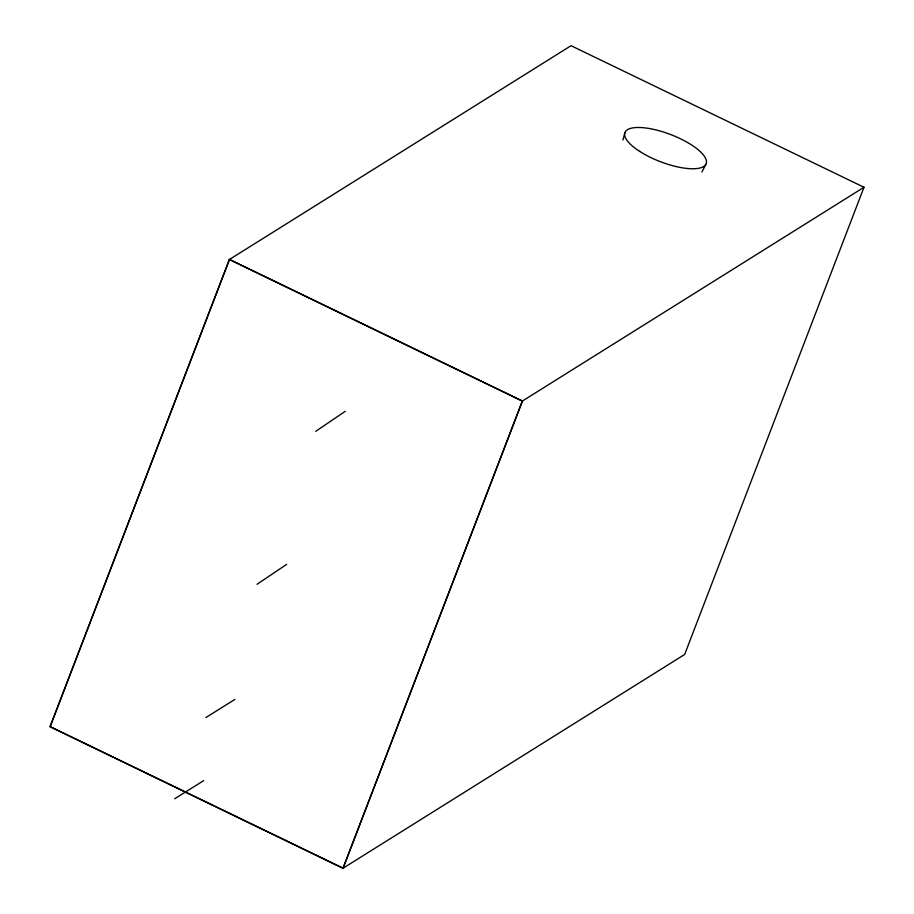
<?xml version="1.0" encoding="UTF-8"?>
<svg xmlns="http://www.w3.org/2000/svg" width="914" height="914" viewBox="0 0 914 914"><rect width="100%" height="100%" fill="white"/><g stroke="black" fill="none" stroke-linecap="round" stroke-linejoin="round"><path stroke-width="1.37" d="M622.982 139.922L624.788 133.067M229.334 259.553L50.007 726.733L342.944 868.3L684.666 654.447L863.993 187.267L571.056 45.7L229.334 259.553L522.271 401.12L863.993 187.267M342.944 868.3L522.271 401.12M701.918 171.958L705.814 164.394M315.753 431.305L345.286 411.289M257.028 584.286L286.653 564.361M205.856 717.57L234.898 699.404M174.688 798.779L203.719 780.613M229.551 259.427L50.213 726.596L343.15 868.163L522.488 400.995L229.551 259.427M639.663 151.381A43.484 14.51 21 0 0 705.939 164.154A43.484 14.51 21 0 0 651.031 128.84A43.484 14.51 21 0 0 639.663 151.381"/></g></svg>
